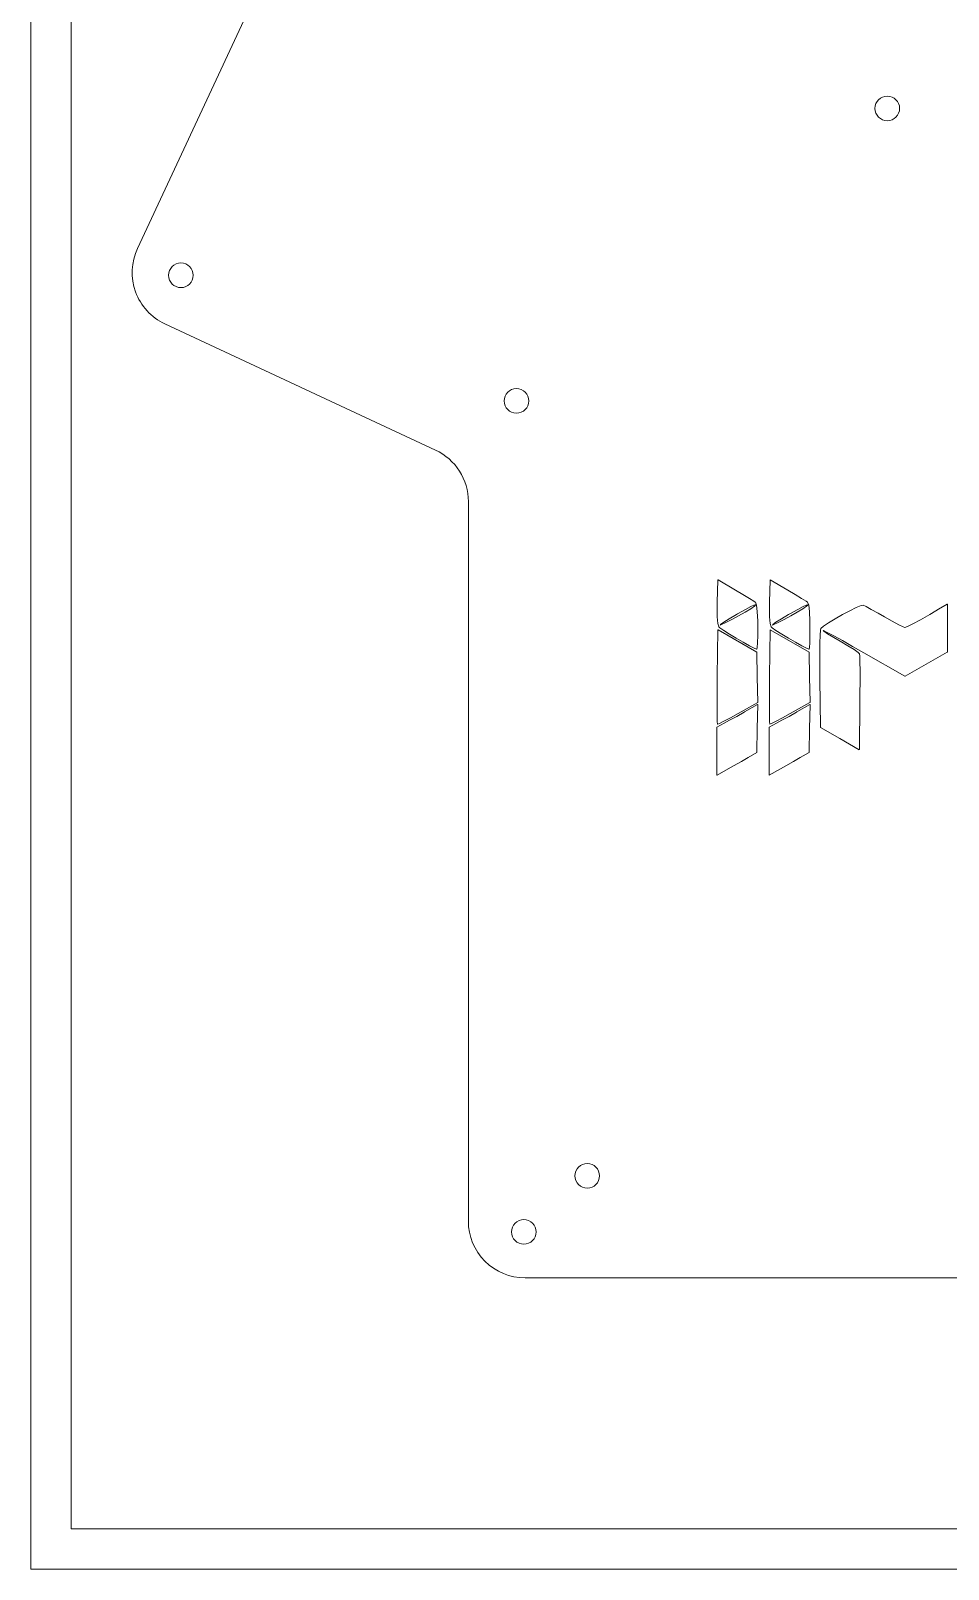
# Model space of a CAD drawing. Header units: millimetres. Extents: x -5 to 795, y -5 to 389.
# Drawn here: x -5 to 108.2, y -5 to 184.8 of the extents above; entities that cross this region are included whole.
import ezdxf

# ---------------------------------------------------------------- set-up
doc = ezdxf.new("R2010")
doc.units = ezdxf.units.MM
doc.header["$MEASUREMENT"] = 0
doc.layers.get('0').update_dxf_attribs({"lineweight": 0, "true_color": 0xf6921e})
doc.layers.add('Cutting lines', color=5, linetype='Continuous', lineweight=0)
doc.layers.add('Line engraving', color=1, linetype='Continuous', lineweight=0)

msp = doc.modelspace()

# ---------------------------------------------------------------- linework, layer by layer
at = {"lineweight": 0}
for points in [[(-5, -5), (795, -5), (795, 389), (-5, 389)], [(0, 0), (790, 0), (790, 384), (0, 384)]]:
    msp.add_lwpolyline(points, close=True, dxfattribs=at)
at = {"layer": 'Cutting lines', "lineweight": 0}
msp.add_lwpolyline([(34.13, 213.65, -0.414191), (43.43, 217.03), (123, 179.94, 0.109498), (125.96, 179.28), (203.09, 179.28, -0.414214), (210.09, 172.28), (210.09, 37.95, -0.414214), (203.09, 30.95), (201.03, 30.95), (165.33, 30.95), (95.46, 30.95), (59.55, 30.95), (56.01, 30.95, -0.414214), (49.01, 37.95), (49.01, 126.74, 0.291482), (44.96, 133.08), (11.55, 148.66, -0.414222), (8.17, 157.96)], format="xyb", close=True, dxfattribs=at)
for centre in [(100.72, 175.24), (13.53, 154.65), (54.95, 139.15), (63.69, 43.54), (55.86, 36.62)]:
    msp.add_circle(centre, 1.52, dxfattribs=at)
at = {"layer": 'Line engraving', "linetype": 'Continuous'}
for p, q in [((79.73, 114.32), (79.8, 117.04)), ((79.8, 117.05), (79.81, 117.06)), ((79.8, 117.04), (79.8, 117.05)), ((79.8, 117.05), (79.8, 117.05)), ((79.8, 117.05), (79.8, 117.05)), ((79.8, 117.05), (79.8, 117.05)), ((79.8, 117.05), (79.8, 117.05)), ((79.81, 117.06), (79.81, 117.06)), ((79.81, 117.06), (79.81, 117.06)), ((79.81, 117.06), (79.81, 117.06)), ((79.81, 117.06), (79.81, 117.06)), ((79.81, 117.06), (79.81, 117.06)), ((79.81, 117.06), (79.81, 117.06)), ((79.81, 117.06), (79.81, 117.06)), ((79.81, 117.06), (79.81, 117.06)), ((79.81, 117.06), (79.82, 117.06)), ((79.82, 117.06), (79.82, 117.06)), ((79.82, 117.06), (79.82, 117.06)), ((79.82, 117.06), (79.82, 117.06)), ((79.82, 117.06), (79.82, 117.06)), ((79.82, 117.06), (79.82, 117.06)), ((79.82, 117.06), (79.83, 117.06)), ((79.83, 117.06), (79.83, 117.06)), ((79.83, 117.06), (81.98, 115.82)), ((81.98, 115.82), (81.98, 115.82)), ((81.98, 115.82), (81.98, 115.82)), ((81.98, 115.82), (82.91, 115.28)), ((86.18, 114.32), (86.25, 117.04)), ((86.25, 117.05), (86.25, 117.06)), ((86.25, 117.06), (86.25, 117.06)), ((86.25, 117.06), (86.25, 117.06)), ((86.25, 117.06), (86.25, 117.06)), ((86.25, 117.06), (86.26, 117.06)), ((86.25, 117.04), (86.25, 117.05)), ((86.25, 117.05), (86.25, 117.05)), ((86.25, 117.05), (86.25, 117.05)), ((86.25, 117.05), (86.25, 117.05)), ((86.25, 117.05), (86.25, 117.05)), ((86.26, 117.06), (86.26, 117.06)), ((86.26, 117.06), (86.26, 117.06)), ((86.26, 117.06), (86.26, 117.06)), ((86.26, 117.06), (86.26, 117.06)), ((86.26, 117.06), (86.27, 117.06)), ((86.27, 117.06), (86.27, 117.06)), ((86.27, 117.06), (86.27, 117.06)), ((86.27, 117.06), (86.27, 117.06)), ((86.27, 117.06), (86.27, 117.06)), ((86.27, 117.06), (86.27, 117.06)), ((86.27, 117.06), (86.28, 117.06)), ((86.28, 117.06), (86.28, 117.06)), ((86.28, 117.06), (88.43, 115.82)), ((88.43, 115.82), (88.43, 115.82)), ((88.43, 115.82), (88.43, 115.82)), ((88.43, 115.82), (89.36, 115.28)), ((79.72, 113.69), (79.73, 114.32)), ((79.73, 114.32), (79.73, 114.32)), ((79.73, 114.32), (79.73, 114.32)), ((82.91, 115.28), (82.91, 115.28)), ((82.91, 115.28), (82.91, 115.28)), ((82.91, 115.28), (83.7, 114.79)), ((83.7, 114.79), (83.7, 114.79)), ((83.7, 114.79), (83.7, 114.79)), ((83.7, 114.79), (84.25, 114.44)), ((84.26, 113.95), (83.88, 113.78)), ((84.25, 114.44), (84.25, 114.44)), ((84.25, 114.44), (84.25, 114.44)), ((84.25, 114.44), (84.43, 114.3)), ((84.42, 113.98), (84.26, 113.95)), ((84.32, 113.81), (84.45, 113.93)), ((84.45, 113.93), (84.42, 113.98)), ((84.43, 114.3), (84.43, 114.3)), ((84.43, 114.3), (84.43, 114.3)), ((84.43, 114.3), (84.43, 114.3)), ((84.43, 114.3), (84.43, 114.3)), ((84.43, 114.3), (84.43, 114.3)), ((84.43, 114.3), (84.44, 114.3)), ((84.44, 114.3), (84.59, 113.94)), ((84.59, 113.94), (84.59, 113.94)), ((84.59, 113.94), (84.59, 113.93)), ((84.59, 113.93), (84.59, 113.93)), ((84.59, 113.93), (84.59, 113.93)), ((84.59, 113.93), (84.59, 113.93)), ((84.59, 113.93), (84.68, 113.16)), ((86.17, 113.69), (86.18, 114.32)), ((86.18, 114.32), (86.18, 114.32)), ((86.18, 114.32), (86.18, 114.32)), ((89.36, 115.28), (89.36, 115.28)), ((89.36, 115.28), (89.36, 115.28)), ((89.36, 115.28), (90.15, 114.79)), ((90.15, 114.79), (90.15, 114.79)), ((90.15, 114.79), (90.15, 114.79)), ((90.15, 114.79), (90.7, 114.44)), ((90.71, 113.95), (90.32, 113.78)), ((90.7, 114.44), (90.7, 114.44)), ((90.7, 114.44), (90.7, 114.44)), ((90.7, 114.44), (90.88, 114.3)), ((90.87, 113.98), (90.71, 113.95)), ((90.77, 113.81), (90.9, 113.93)), ((90.9, 113.93), (90.87, 113.98)), ((90.88, 114.3), (90.88, 114.3)), ((90.88, 114.3), (90.88, 114.3)), ((90.88, 114.3), (90.88, 114.3)), ((90.88, 114.3), (90.88, 114.3)), ((90.88, 114.3), (90.88, 114.3)), ((90.88, 114.3), (90.89, 114.3)), ((90.89, 114.3), (91.04, 113.94)), ((91.04, 113.94), (91.04, 113.94)), ((91.04, 113.94), (91.04, 113.93)), ((91.04, 113.93), (91.04, 113.93)), ((91.04, 113.93), (91.04, 113.93)), ((91.04, 113.93), (91.04, 113.93)), ((91.04, 113.93), (91.13, 113.16)), ((96.9, 113.66), (97.48, 113.91)), ((97.48, 113.91), (97.48, 113.91)), ((97.48, 113.91), (97.49, 113.91)), ((97.49, 113.91), (97.75, 113.96)), ((97.75, 113.96), (97.75, 113.96)), ((97.75, 113.96), (97.75, 113.96)), ((97.75, 113.96), (97.75, 113.96)), ((97.75, 113.96), (97.76, 113.96)), ((97.76, 113.96), (97.76, 113.96)), ((97.76, 113.96), (97.76, 113.96)), ((97.76, 113.96), (98.1, 113.79)), ((107.34, 113.62), (108.11, 114.09)), ((108.11, 114.09), (108.11, 114.09)), ((108.11, 114.09), (108.11, 114.09)), ((108.11, 114.09), (108.11, 114.09)), ((108.11, 114.09), (108.12, 114.09)), ((108.12, 114.09), (108.12, 114.09)), ((108.12, 114.09), (108.12, 114.09)), ((108.12, 114.09), (108.12, 114.09)), ((108.12, 114.09), (108.13, 114.09)), ((108.13, 114.09), (108.13, 114.09)), ((108.13, 114.09), (108.13, 114.09)), ((108.13, 114.09), (108.13, 114.09)), ((108.13, 114.09), (108.13, 114.09)), ((108.13, 114.09), (108.13, 114.09)), ((108.13, 114.09), (108.14, 114.09)), ((108.14, 114.09), (108.14, 114.09)), ((108.14, 114.09), (108.14, 114.08)), ((108.14, 114.08), (108.14, 114.08)), ((108.14, 114.08), (108.14, 114.08)), ((108.14, 114.08), (108.14, 114.08)), ((108.14, 114.08), (108.14, 114.08)), ((108.14, 114.08), (108.14, 114.08)), ((108.14, 114.08), (108.14, 114.08)), ((108.14, 114.08), (108.14, 114.07)), ((108.14, 114.07), (108.14, 114.07)), ((108.14, 114.07), (108.14, 114.07)), ((108.14, 114.07), (108.14, 114.07)), ((108.14, 114.07), (108.14, 108.18)), ((79.74, 112.5), (79.72, 113.69)), ((79.72, 113.69), (79.72, 113.69)), ((79.72, 113.69), (79.72, 113.69)), ((79.81, 111.68), (79.74, 112.5)), ((79.74, 112.5), (79.74, 112.5)), ((79.74, 112.5), (79.74, 112.5)), ((81.21, 112.27), (80.53, 111.84)), ((80.8, 111.81), (81.53, 112.19)), ((82.09, 112.79), (81.21, 112.27)), ((81.53, 112.19), (82.35, 112.64)), ((82.24, 112.87), (82.09, 112.79)), ((83.22, 113.43), (82.24, 112.87)), ((82.24, 112.87), (82.24, 112.87)), ((82.35, 112.64), (83.16, 113.1)), ((83.16, 113.1), (83.86, 113.51)), ((83.88, 113.78), (83.22, 113.43)), ((83.86, 113.51), (84.32, 113.81)), ((84.68, 113.16), (84.68, 113.16)), ((84.68, 113.16), (84.68, 113.16)), ((84.68, 113.16), (84.73, 111.96)), ((86.19, 112.5), (86.17, 113.69)), ((86.17, 113.69), (86.17, 113.69)), ((86.17, 113.69), (86.17, 113.69)), ((86.25, 111.68), (86.19, 112.5)), ((86.19, 112.5), (86.19, 112.5)), ((86.19, 112.5), (86.19, 112.5)), ((87.66, 112.27), (86.98, 111.84)), ((87.24, 111.81), (87.98, 112.19)), ((88.54, 112.79), (87.66, 112.27)), ((87.98, 112.19), (88.8, 112.64)), ((88.69, 112.87), (88.54, 112.79)), ((89.67, 113.43), (88.69, 112.87)), ((88.69, 112.87), (88.69, 112.87)), ((88.8, 112.64), (89.61, 113.1)), ((89.61, 113.1), (90.31, 113.51)), ((90.32, 113.78), (89.67, 113.43)), ((90.31, 113.51), (90.77, 113.81)), ((91.13, 113.16), (91.13, 113.16)), ((91.13, 113.16), (91.13, 113.16)), ((91.13, 113.16), (91.18, 111.96)), ((93.46, 111.77), (94.28, 112.27)), ((94.28, 112.27), (95.2, 112.78)), ((94.28, 112.27), (94.28, 112.27)), ((94.28, 112.27), (94.28, 112.27)), ((95.2, 112.78), (96.1, 113.27)), ((95.2, 112.78), (95.2, 112.78)), ((95.2, 112.78), (95.2, 112.78)), ((96.1, 113.27), (96.9, 113.66)), ((96.1, 113.27), (96.1, 113.27)), ((96.1, 113.27), (96.1, 113.27)), ((96.9, 113.66), (96.9, 113.66)), ((96.9, 113.66), (96.9, 113.66)), ((98.1, 113.79), (98.1, 113.79)), ((98.1, 113.79), (98.1, 113.79)), ((98.1, 113.79), (98.75, 113.43)), ((98.75, 113.43), (98.75, 113.43)), ((98.75, 113.43), (98.75, 113.43)), ((98.75, 113.43), (99.61, 112.95)), ((99.61, 112.95), (99.61, 112.95)), ((99.61, 112.95), (99.61, 112.95)), ((99.61, 112.95), (100.39, 112.5)), ((100.39, 112.5), (101.34, 111.97)), ((103.87, 111.64), (104.81, 112.15)), ((104.81, 112.15), (105.96, 112.81)), ((105.96, 112.81), (107.26, 113.58)), ((107.26, 113.58), (107.34, 113.62)), ((107.34, 113.62), (107.34, 113.62)), ((79.73, 105.14), (79.8, 110.9)), ((79.8, 110.9), (79.8, 110.91)), ((79.8, 110.91), (79.8, 110.91)), ((79.8, 110.91), (79.8, 110.91)), ((79.8, 110.91), (79.8, 110.91)), ((79.8, 110.91), (79.81, 110.91)), ((79.8, 110.9), (79.8, 110.9)), ((79.81, 111.67), (79.81, 111.68)), ((79.92, 111.27), (79.81, 111.67)), ((79.81, 111.67), (79.81, 111.67)), ((79.81, 110.91), (79.81, 110.92)), ((79.81, 110.92), (79.81, 110.92)), ((79.81, 110.92), (79.81, 110.92)), ((79.81, 110.92), (79.81, 110.92)), ((79.81, 110.92), (79.81, 110.92)), ((79.81, 110.92), (79.81, 110.92)), ((79.81, 110.92), (79.82, 110.92)), ((79.81, 110.91), (79.81, 110.91)), ((79.81, 110.91), (79.81, 110.91)), ((79.82, 110.92), (79.82, 110.92)), ((79.82, 110.92), (79.82, 110.92)), ((79.82, 110.92), (79.82, 110.92)), ((79.82, 110.92), (79.82, 110.92)), ((79.82, 110.92), (79.82, 110.92)), ((79.82, 110.92), (79.83, 110.92)), ((79.83, 110.92), (79.83, 110.92)), ((79.83, 110.92), (84.61, 108.17)), ((79.93, 111.27), (79.92, 111.27)), ((79.92, 111.27), (79.92, 111.27)), ((79.92, 111.27), (79.92, 111.27)), ((79.93, 111.26), (79.93, 111.27)), ((80.05, 111.15), (79.93, 111.26)), ((79.93, 111.26), (79.93, 111.26)), ((79.93, 111.26), (79.93, 111.26)), ((80.06, 111.15), (80.05, 111.15)), ((80.53, 110.83), (80.06, 111.15)), ((80.06, 111.15), (80.06, 111.15)), ((80.13, 111.55), (80.09, 111.5)), ((80.09, 111.5), (80.26, 111.55)), ((80.53, 111.84), (80.13, 111.55)), ((80.26, 111.55), (80.8, 111.81)), ((81.24, 110.39), (80.53, 110.83)), ((80.53, 110.83), (80.53, 110.83)), ((80.53, 110.83), (80.53, 110.83)), ((82.08, 109.88), (81.24, 110.39)), ((81.24, 110.39), (81.24, 110.39)), ((81.24, 110.39), (81.24, 110.39)), ((84.73, 110.19), (84.7, 109.31)), ((84.73, 111.96), (84.73, 111.96)), ((84.73, 111.96), (84.73, 111.96)), ((84.73, 111.96), (84.73, 111.27)), ((84.73, 111.27), (84.73, 111.27)), ((84.73, 111.27), (84.73, 111.27)), ((84.73, 111.27), (84.73, 110.19)), ((84.73, 110.19), (84.73, 110.19)), ((84.73, 110.19), (84.73, 110.19)), ((86.18, 105.14), (86.25, 110.9)), ((86.25, 111.67), (86.25, 111.68)), ((86.37, 111.27), (86.25, 111.67)), ((86.25, 111.67), (86.25, 111.67)), ((86.25, 110.91), (86.25, 110.92)), ((86.25, 110.92), (86.26, 110.92)), ((86.25, 110.9), (86.25, 110.91)), ((86.25, 110.91), (86.25, 110.91)), ((86.25, 110.91), (86.25, 110.91)), ((86.25, 110.91), (86.25, 110.91)), ((86.25, 110.91), (86.25, 110.91)), ((86.25, 110.91), (86.25, 110.91)), ((86.25, 110.91), (86.25, 110.91)), ((86.25, 110.9), (86.25, 110.9)), ((86.26, 110.92), (86.26, 110.92)), ((86.26, 110.92), (86.26, 110.92)), ((86.26, 110.92), (86.26, 110.92)), ((86.26, 110.92), (86.26, 110.92)), ((86.26, 110.92), (86.27, 110.92)), ((86.27, 110.92), (86.27, 110.92)), ((86.27, 110.92), (86.27, 110.92)), ((86.27, 110.92), (86.27, 110.92)), ((86.27, 110.92), (86.27, 110.92)), ((86.27, 110.92), (86.27, 110.92)), ((86.27, 110.92), (86.28, 110.92)), ((86.28, 110.92), (86.28, 110.92)), ((86.28, 110.92), (91.06, 108.17)), ((86.38, 111.27), (86.37, 111.27)), ((86.37, 111.27), (86.37, 111.27)), ((86.37, 111.27), (86.37, 111.27)), ((86.38, 111.26), (86.38, 111.27)), ((86.5, 111.15), (86.38, 111.26)), ((86.38, 111.26), (86.38, 111.26)), ((86.38, 111.26), (86.38, 111.26)), ((86.51, 111.15), (86.5, 111.15)), ((86.98, 110.83), (86.51, 111.15)), ((86.51, 111.15), (86.51, 111.15)), ((86.58, 111.55), (86.54, 111.5)), ((86.54, 111.5), (86.71, 111.55)), ((86.98, 111.84), (86.58, 111.55)), ((86.71, 111.55), (87.24, 111.81)), ((87.69, 110.39), (86.98, 110.83)), ((86.98, 110.83), (86.98, 110.83)), ((86.98, 110.83), (86.98, 110.83)), ((88.53, 109.88), (87.69, 110.39)), ((87.69, 110.39), (87.69, 110.39)), ((87.69, 110.39), (87.69, 110.39)), ((91.18, 110.19), (91.15, 109.31)), ((91.18, 111.96), (91.18, 111.96)), ((91.18, 111.96), (91.18, 111.96)), ((91.18, 111.96), (91.18, 111.27)), ((91.18, 111.27), (91.18, 111.27)), ((91.18, 111.27), (91.18, 111.27)), ((91.18, 111.27), (91.18, 110.19)), ((91.18, 110.19), (91.18, 110.19)), ((91.18, 110.19), (91.18, 110.19)), ((92.41, 109.26), (92.44, 110.24)), ((92.44, 110.24), (92.48, 110.87)), ((92.44, 110.24), (92.44, 110.24)), ((92.44, 110.24), (92.44, 110.24)), ((92.48, 110.87), (92.52, 111.07)), ((92.48, 110.87), (92.48, 110.87)), ((92.48, 110.87), (92.48, 110.87)), ((92.52, 111.07), (92.53, 111.08)), ((92.52, 111.07), (92.52, 111.07)), ((92.52, 111.07), (92.52, 111.07)), ((92.52, 111.07), (92.52, 111.07)), ((92.52, 111.07), (92.52, 111.07)), ((92.53, 111.08), (92.84, 111.36)), ((92.53, 111.08), (92.53, 111.08)), ((92.83, 110.82), (92.79, 110.83)), ((92.79, 110.83), (92.87, 110.74)), ((93.32, 110.58), (92.83, 110.82)), ((92.84, 111.36), (92.84, 111.36)), ((92.84, 111.36), (92.85, 111.36)), ((92.85, 111.36), (93.46, 111.77)), ((92.87, 110.74), (93.36, 110.41)), ((94.12, 110.15), (93.32, 110.58)), ((93.36, 110.41), (94.11, 109.96)), ((93.46, 111.77), (93.46, 111.77)), ((93.46, 111.77), (93.46, 111.77)), ((95.18, 109.57), (94.12, 110.15)), ((101.34, 111.97), (102.13, 111.54)), ((102.13, 111.54), (102.69, 111.26)), ((102.69, 111.26), (102.9, 111.19)), ((102.9, 111.19), (103.21, 111.3)), ((103.21, 111.3), (103.87, 111.64)), ((82.94, 109.38), (82.08, 109.88)), ((82.08, 109.88), (82.08, 109.88)), ((82.08, 109.88), (82.08, 109.88)), ((83.72, 108.94), (82.94, 109.38)), ((82.94, 109.38), (82.94, 109.38)), ((82.94, 109.38), (82.94, 109.38)), ((84.3, 108.63), (83.72, 108.94)), ((83.72, 108.94), (83.72, 108.94)), ((83.72, 108.94), (83.72, 108.94)), ((84.59, 108.52), (84.3, 108.63)), ((84.3, 108.63), (84.3, 108.63)), ((84.3, 108.63), (84.3, 108.63)), ((84.6, 108.52), (84.59, 108.52)), ((84.59, 108.52), (84.59, 108.52)), ((84.59, 108.52), (84.59, 108.52)), ((84.59, 108.52), (84.59, 108.52)), ((84.59, 108.52), (84.59, 108.52)), ((84.6, 108.52), (84.6, 108.52)), ((84.61, 108.52), (84.6, 108.52)), ((84.6, 108.52), (84.6, 108.52)), ((84.6, 108.52), (84.6, 108.52)), ((84.6, 108.52), (84.6, 108.52)), ((84.6, 108.52), (84.6, 108.52)), ((84.6, 108.52), (84.6, 108.52)), ((84.6, 108.52), (84.6, 108.52)), ((84.62, 108.53), (84.61, 108.53)), ((84.61, 108.53), (84.61, 108.53)), ((84.61, 108.53), (84.61, 108.53)), ((84.61, 108.53), (84.61, 108.52)), ((84.61, 108.52), (84.61, 108.52)), ((84.61, 108.52), (84.61, 108.52)), ((84.61, 108.52), (84.61, 108.52)), ((84.61, 108.52), (84.61, 108.52)), ((84.66, 108.73), (84.62, 108.53)), ((84.7, 109.31), (84.66, 108.73)), ((84.66, 108.73), (84.66, 108.73)), ((84.66, 108.73), (84.66, 108.73)), ((84.7, 109.31), (84.7, 109.31)), ((84.7, 109.31), (84.7, 109.31)), ((89.39, 109.38), (88.53, 109.88)), ((88.53, 109.88), (88.53, 109.88)), ((88.53, 109.88), (88.53, 109.88)), ((90.16, 108.94), (89.39, 109.38)), ((89.39, 109.38), (89.39, 109.38)), ((89.39, 109.38), (89.39, 109.38)), ((90.75, 108.63), (90.16, 108.94)), ((90.16, 108.94), (90.16, 108.94)), ((90.16, 108.94), (90.16, 108.94)), ((91.04, 108.52), (90.75, 108.63)), ((90.75, 108.63), (90.75, 108.63)), ((90.75, 108.63), (90.75, 108.63)), ((91.04, 108.52), (91.04, 108.52)), ((91.04, 108.52), (91.04, 108.52)), ((91.04, 108.52), (91.04, 108.52)), ((91.04, 108.52), (91.04, 108.52)), ((91.04, 108.52), (91.04, 108.52)), ((91.04, 108.52), (91.04, 108.52)), ((91.05, 108.52), (91.04, 108.52)), ((91.04, 108.52), (91.04, 108.52)), ((91.04, 108.52), (91.04, 108.52)), ((91.06, 108.52), (91.05, 108.52)), ((91.05, 108.52), (91.05, 108.52)), ((91.05, 108.52), (91.05, 108.52)), ((91.05, 108.52), (91.05, 108.52)), ((91.07, 108.53), (91.06, 108.53)), ((91.06, 108.53), (91.06, 108.53)), ((91.06, 108.53), (91.06, 108.53)), ((91.06, 108.53), (91.06, 108.52)), ((91.06, 108.52), (91.06, 108.52)), ((91.06, 108.52), (91.06, 108.52)), ((91.06, 108.52), (91.06, 108.52)), ((91.06, 108.52), (91.06, 108.52)), ((91.11, 108.73), (91.07, 108.53)), ((91.15, 109.31), (91.11, 108.73)), ((91.11, 108.73), (91.11, 108.73)), ((91.11, 108.73), (91.11, 108.73)), ((91.15, 109.31), (91.15, 109.31)), ((91.15, 109.31), (91.15, 109.31)), ((92.39, 107.99), (92.41, 109.26)), ((92.41, 109.26), (92.41, 109.26)), ((92.41, 109.26), (92.41, 109.26)), ((94.11, 109.96), (94.91, 109.49)), ((94.91, 109.49), (94.91, 109.49)), ((94.91, 109.49), (94.91, 109.49)), ((94.91, 109.49), (95.85, 108.95)), ((96.44, 108.87), (95.18, 109.57)), ((95.18, 109.57), (95.18, 109.57)), ((95.85, 108.95), (95.85, 108.95)), ((95.85, 108.95), (95.85, 108.95)), ((95.85, 108.95), (96.62, 108.47)), ((97.84, 108.07), (96.44, 108.87)), ((96.44, 108.87), (96.44, 108.87)), ((96.62, 108.47), (96.62, 108.47)), ((96.62, 108.47), (96.62, 108.47)), ((96.62, 108.47), (97.13, 108.11)), ((84.61, 108.17), (84.61, 108.17)), ((84.61, 108.17), (84.61, 108.17)), ((84.61, 108.17), (84.61, 108.17)), ((84.61, 108.17), (84.61, 108.17)), ((84.61, 108.17), (84.61, 108.17)), ((84.61, 108.17), (84.62, 108.16)), ((84.62, 108.16), (84.62, 108.16)), ((84.62, 108.16), (84.62, 108.16)), ((84.62, 108.16), (84.62, 108.16)), ((84.62, 108.16), (84.62, 108.16)), ((84.62, 108.16), (84.68, 105.06)), ((91.06, 108.17), (91.06, 108.17)), ((91.06, 108.17), (91.06, 108.17)), ((91.06, 108.17), (91.06, 108.17)), ((91.06, 108.17), (91.06, 108.17)), ((91.06, 108.17), (91.06, 108.17)), ((91.06, 108.17), (91.07, 108.16)), ((91.07, 108.16), (91.07, 108.16)), ((91.07, 108.16), (91.07, 108.16)), ((91.07, 108.16), (91.07, 108.16)), ((91.07, 108.16), (91.07, 108.16)), ((91.07, 108.16), (91.13, 105.06)), ((92.39, 106.49), (92.39, 107.99)), ((92.39, 107.99), (92.39, 107.99)), ((92.39, 107.99), (92.39, 107.99)), ((92.4, 104.85), (92.39, 106.49)), ((92.39, 106.49), (92.39, 106.49)), ((92.39, 106.49), (92.39, 106.49)), ((97.13, 108.11), (97.13, 108.11)), ((97.13, 108.11), (97.13, 108.11)), ((97.13, 108.11), (97.3, 107.95)), ((97.3, 107.95), (97.3, 107.95)), ((97.3, 107.95), (97.3, 107.95)), ((97.3, 107.95), (97.31, 107.95)), ((97.31, 107.95), (97.31, 107.94)), ((97.31, 107.94), (97.31, 107.94)), ((97.31, 107.94), (97.31, 107.94)), ((97.31, 107.94), (97.31, 107.94)), ((97.31, 107.94), (97.31, 107.94)), ((97.31, 107.94), (97.31, 107.94)), ((97.31, 107.94), (97.31, 107.94)), ((97.31, 107.94), (97.33, 107.64)), ((97.33, 107.64), (97.33, 107.64)), ((97.33, 107.64), (97.33, 107.64)), ((97.33, 107.64), (97.35, 106.93)), ((97.35, 106.93), (97.35, 106.93)), ((97.35, 106.93), (97.35, 106.93)), ((97.35, 106.93), (97.36, 105.88)), ((102.89, 105.19), (97.84, 108.07)), ((97.84, 108.07), (97.84, 108.07)), ((105.52, 106.67), (102.91, 105.19)), ((108.13, 108.16), (105.52, 106.67)), ((108.14, 108.16), (108.13, 108.16)), ((108.13, 108.16), (108.13, 108.16)), ((108.13, 108.16), (108.13, 108.16)), ((108.13, 108.16), (108.13, 108.16)), ((108.14, 108.18), (108.14, 108.18)), ((108.14, 108.18), (108.14, 108.18)), ((108.14, 108.18), (108.14, 108.17)), ((108.14, 108.17), (108.14, 108.17)), ((108.14, 108.17), (108.14, 108.17)), ((108.14, 108.17), (108.14, 108.17)), ((108.14, 108.17), (108.14, 108.17)), ((108.14, 108.17), (108.14, 108.16)), ((108.14, 108.16), (108.14, 108.16)), ((108.14, 108.16), (108.14, 108.16)), ((79.72, 104.01), (79.73, 105.14)), ((79.73, 105.14), (79.73, 105.14)), ((79.73, 105.14), (79.73, 105.14)), ((84.68, 105.06), (84.74, 101.97)), ((86.17, 104.01), (86.18, 105.14)), ((86.18, 105.14), (86.18, 105.14)), ((86.18, 105.14), (86.18, 105.14)), ((91.13, 105.06), (91.19, 101.97)), ((92.46, 98.89), (92.4, 104.85)), ((92.4, 104.85), (92.4, 104.85)), ((92.4, 104.85), (92.4, 104.85)), ((97.36, 104.56), (97.35, 103.04)), ((97.36, 105.88), (97.36, 105.88)), ((97.36, 105.88), (97.36, 105.88)), ((97.36, 105.88), (97.36, 104.56)), ((97.36, 104.56), (97.36, 104.56)), ((97.36, 104.56), (97.36, 104.56)), ((102.9, 105.18), (102.89, 105.19)), ((102.89, 105.19), (102.89, 105.19)), ((102.91, 105.19), (102.9, 105.18)), ((102.9, 105.18), (102.9, 105.18)), ((102.9, 105.18), (102.9, 105.18)), ((102.9, 105.18), (102.9, 105.18)), ((102.9, 105.18), (102.9, 105.18)), ((102.9, 105.18), (102.9, 105.18)), ((102.9, 105.18), (102.9, 105.18)), ((102.91, 105.19), (102.91, 105.19)), ((79.72, 102.52), (79.72, 104.01)), ((79.72, 104.01), (79.72, 104.01)), ((79.72, 104.01), (79.72, 104.01)), ((79.72, 101.23), (79.72, 102.52)), ((79.72, 102.52), (79.72, 102.52)), ((79.72, 102.52), (79.72, 102.52)), ((86.17, 102.52), (86.17, 104.01)), ((86.17, 104.01), (86.17, 104.01)), ((86.17, 104.01), (86.17, 104.01)), ((86.17, 101.23), (86.17, 102.52)), ((86.17, 102.52), (86.17, 102.52)), ((86.17, 102.52), (86.17, 102.52)), ((97.35, 103.04), (97.34, 101.92)), ((97.35, 103.04), (97.35, 103.04)), ((97.35, 103.04), (97.35, 103.04)), ((79.72, 100.22), (79.72, 101.23)), ((79.72, 101.23), (79.72, 101.23)), ((79.72, 101.23), (79.72, 101.23)), ((82.14, 100.23), (83.07, 100.75)), ((84.73, 101.95), (82.31, 100.57)), ((83.07, 100.75), (83.1, 100.77)), ((83.07, 100.75), (83.07, 100.75)), ((83.1, 100.77), (84.72, 101.68)), ((84.75, 101.66), (84.68, 98.72)), ((84.72, 101.68), (84.72, 101.68)), ((84.72, 101.68), (84.72, 101.68)), ((84.72, 101.68), (84.72, 101.68)), ((84.72, 101.68), (84.73, 101.68)), ((84.74, 101.95), (84.73, 101.95)), ((84.73, 101.95), (84.73, 101.95)), ((84.73, 101.95), (84.73, 101.95)), ((84.73, 101.95), (84.73, 101.95)), ((84.73, 101.68), (84.73, 101.68)), ((84.73, 101.68), (84.73, 101.68)), ((84.73, 101.68), (84.73, 101.68)), ((84.73, 101.68), (84.73, 101.68)), ((84.73, 101.68), (84.73, 101.68)), ((84.73, 101.68), (84.73, 101.68)), ((84.73, 101.68), (84.74, 101.68)), ((84.74, 101.97), (84.74, 101.97)), ((84.74, 101.97), (84.74, 101.97)), ((84.74, 101.97), (84.74, 101.96)), ((84.74, 101.96), (84.74, 101.96)), ((84.74, 101.96), (84.74, 101.96)), ((84.74, 101.96), (84.74, 101.96)), ((84.74, 101.96), (84.74, 101.96)), ((84.74, 101.96), (84.74, 101.96)), ((84.74, 101.96), (84.74, 101.95)), ((84.74, 101.95), (84.74, 101.95)), ((84.74, 101.68), (84.74, 101.68)), ((84.74, 101.68), (84.74, 101.68)), ((84.74, 101.68), (84.74, 101.68)), ((84.74, 101.68), (84.74, 101.68)), ((84.74, 101.68), (84.75, 101.67)), ((84.75, 101.67), (84.75, 101.67)), ((84.75, 101.67), (84.75, 101.67)), ((84.75, 101.67), (84.75, 101.67)), ((84.75, 101.67), (84.75, 101.67)), ((84.75, 101.67), (84.75, 101.67)), ((84.75, 101.67), (84.75, 101.67)), ((84.75, 101.67), (84.75, 101.66)), ((84.75, 101.66), (84.75, 101.66)), ((84.75, 101.66), (84.75, 101.66)), ((84.75, 101.66), (84.75, 101.66)), ((86.17, 100.22), (86.17, 101.23)), ((86.17, 101.23), (86.17, 101.23)), ((86.17, 101.23), (86.17, 101.23)), ((88.59, 100.23), (89.52, 100.75)), ((91.18, 101.95), (88.75, 100.57)), ((89.52, 100.75), (89.55, 100.77)), ((89.52, 100.75), (89.52, 100.75)), ((89.55, 100.77), (91.17, 101.68)), ((91.2, 101.66), (91.13, 98.72)), ((91.17, 101.68), (91.17, 101.68)), ((91.17, 101.68), (91.17, 101.68)), ((91.17, 101.68), (91.17, 101.68)), ((91.17, 101.68), (91.18, 101.68)), ((91.19, 101.95), (91.18, 101.95)), ((91.18, 101.95), (91.18, 101.95)), ((91.18, 101.95), (91.18, 101.95)), ((91.18, 101.95), (91.18, 101.95)), ((91.18, 101.68), (91.18, 101.68)), ((91.18, 101.68), (91.18, 101.68)), ((91.18, 101.68), (91.18, 101.68)), ((91.18, 101.68), (91.18, 101.68)), ((91.18, 101.68), (91.18, 101.68)), ((91.18, 101.68), (91.18, 101.68)), ((91.18, 101.68), (91.19, 101.68)), ((91.19, 101.97), (91.19, 101.97)), ((91.19, 101.97), (91.19, 101.97)), ((91.19, 101.97), (91.19, 101.96)), ((91.19, 101.96), (91.19, 101.96)), ((91.19, 101.96), (91.19, 101.96)), ((91.19, 101.96), (91.19, 101.96)), ((91.19, 101.96), (91.19, 101.96)), ((91.19, 101.96), (91.19, 101.96)), ((91.19, 101.96), (91.19, 101.95)), ((91.19, 101.95), (91.19, 101.95)), ((91.19, 101.68), (91.19, 101.68)), ((91.19, 101.68), (91.19, 101.68)), ((91.19, 101.68), (91.19, 101.68)), ((91.19, 101.68), (91.19, 101.68)), ((91.19, 101.68), (91.2, 101.67)), ((91.2, 101.67), (91.2, 101.67)), ((91.2, 101.67), (91.2, 101.67)), ((91.2, 101.67), (91.2, 101.67)), ((91.2, 101.67), (91.2, 101.67)), ((91.2, 101.67), (91.2, 101.67)), ((91.2, 101.67), (91.2, 101.67)), ((91.2, 101.67), (91.2, 101.66)), ((91.2, 101.66), (91.2, 101.66)), ((91.2, 101.66), (91.2, 101.66)), ((91.2, 101.66), (91.2, 101.66)), ((97.34, 101.92), (97.28, 96.14)), ((97.34, 101.92), (97.34, 101.92)), ((97.34, 101.92), (97.34, 101.92)), ((79.68, 98.86), (79.68, 98.87)), ((79.68, 98.87), (79.68, 98.87)), ((79.68, 98.87), (79.68, 98.87)), ((79.68, 98.87), (79.68, 98.87)), ((79.68, 98.87), (79.69, 98.87)), ((79.68, 95.92), (79.68, 98.86)), ((79.68, 98.86), (79.68, 98.86)), ((79.68, 98.86), (79.68, 98.86)), ((79.69, 98.87), (79.69, 98.88)), ((79.69, 98.88), (79.69, 98.88)), ((79.69, 98.88), (79.69, 98.88)), ((79.69, 98.88), (79.69, 98.88)), ((79.69, 98.88), (79.7, 98.88)), ((79.7, 98.88), (80.59, 99.37)), ((79.7, 98.88), (79.7, 98.88)), ((79.7, 98.88), (79.7, 98.88)), ((79.74, 99.55), (79.72, 100.22)), ((79.72, 100.22), (79.72, 100.22)), ((79.72, 100.22), (79.72, 100.22)), ((79.76, 99.3), (79.74, 99.55)), ((79.74, 99.55), (79.74, 99.55)), ((79.74, 99.55), (79.74, 99.55)), ((79.76, 99.29), (79.76, 99.3)), ((79.76, 99.3), (79.76, 99.3)), ((79.76, 99.3), (79.76, 99.3)), ((79.77, 99.29), (79.76, 99.29)), ((79.76, 99.29), (79.76, 99.29)), ((79.76, 99.29), (79.76, 99.29)), ((79.76, 99.29), (79.76, 99.29)), ((79.76, 99.29), (79.76, 99.29)), ((79.77, 99.28), (79.77, 99.29)), ((79.77, 99.29), (79.77, 99.29)), ((79.78, 99.28), (79.77, 99.28)), ((79.77, 99.28), (79.77, 99.28)), ((79.77, 99.28), (79.77, 99.28)), ((79.77, 99.28), (79.77, 99.28)), ((79.77, 99.28), (79.77, 99.28)), ((79.78, 99.28), (79.78, 99.28)), ((79.78, 99.28), (79.78, 99.28)), ((79.79, 99.28), (79.78, 99.28)), ((79.78, 99.28), (79.78, 99.28)), ((79.78, 99.28), (79.78, 99.28)), ((79.78, 99.28), (79.78, 99.28)), ((79.78, 99.28), (79.78, 99.28)), ((80, 99.35), (79.79, 99.28)), ((80.55, 99.62), (80, 99.35)), ((80, 99.35), (80, 99.35)), ((80, 99.35), (80, 99.35)), ((81.35, 100.04), (80.55, 99.62)), ((80.55, 99.62), (80.55, 99.62)), ((80.55, 99.62), (80.55, 99.62)), ((80.59, 99.37), (81.25, 99.74)), ((80.59, 99.37), (80.59, 99.37)), ((81.25, 99.74), (82.14, 100.23)), ((82.31, 100.57), (81.35, 100.04)), ((81.35, 100.04), (81.35, 100.04)), ((81.35, 100.04), (81.35, 100.04)), ((82.31, 100.57), (82.31, 100.57)), ((82.31, 100.57), (82.31, 100.57)), ((84.68, 98.72), (84.62, 95.79)), ((84.68, 98.72), (84.68, 98.72)), ((86.13, 98.86), (86.13, 98.87)), ((86.13, 98.87), (86.13, 98.87)), ((86.13, 98.87), (86.13, 98.87)), ((86.13, 98.87), (86.13, 98.87)), ((86.13, 98.87), (86.14, 98.87)), ((86.13, 95.92), (86.13, 98.86)), ((86.13, 98.86), (86.13, 98.86)), ((86.13, 98.86), (86.13, 98.86)), ((86.14, 98.88), (87.04, 99.37)), ((86.14, 98.87), (86.14, 98.88)), ((86.14, 98.88), (86.14, 98.88)), ((86.14, 98.88), (86.14, 98.88)), ((86.14, 98.88), (86.14, 98.88)), ((86.14, 98.88), (86.14, 98.88)), ((86.14, 98.88), (86.14, 98.88)), ((86.14, 98.88), (86.14, 98.88)), ((86.19, 99.55), (86.17, 100.22)), ((86.17, 100.22), (86.17, 100.22)), ((86.17, 100.22), (86.17, 100.22)), ((86.21, 99.3), (86.19, 99.55)), ((86.19, 99.55), (86.19, 99.55)), ((86.19, 99.55), (86.19, 99.55)), ((86.21, 99.29), (86.21, 99.3)), ((86.21, 99.3), (86.21, 99.3)), ((86.21, 99.3), (86.21, 99.3)), ((86.22, 99.29), (86.21, 99.29)), ((86.21, 99.29), (86.21, 99.29)), ((86.21, 99.29), (86.21, 99.29)), ((86.21, 99.29), (86.21, 99.29)), ((86.21, 99.29), (86.21, 99.29)), ((86.22, 99.28), (86.22, 99.29)), ((86.22, 99.29), (86.22, 99.29)), ((86.23, 99.28), (86.22, 99.28)), ((86.22, 99.28), (86.22, 99.28)), ((86.22, 99.28), (86.22, 99.28)), ((86.22, 99.28), (86.22, 99.28)), ((86.22, 99.28), (86.22, 99.28)), ((86.22, 99.28), (86.22, 99.28)), ((86.23, 99.28), (86.23, 99.28)), ((86.24, 99.28), (86.23, 99.28)), ((86.23, 99.28), (86.23, 99.28)), ((86.23, 99.28), (86.23, 99.28)), ((86.23, 99.28), (86.23, 99.28)), ((86.23, 99.28), (86.23, 99.28)), ((86.45, 99.35), (86.24, 99.28)), ((87, 99.62), (86.45, 99.35)), ((86.45, 99.35), (86.45, 99.35)), ((86.45, 99.35), (86.45, 99.35)), ((87.8, 100.04), (87, 99.62)), ((87, 99.62), (87, 99.62)), ((87, 99.62), (87, 99.62)), ((87.04, 99.37), (87.7, 99.74)), ((87.04, 99.37), (87.04, 99.37)), ((87.7, 99.74), (88.59, 100.23)), ((88.75, 100.57), (87.8, 100.04)), ((87.8, 100.04), (87.8, 100.04)), ((87.8, 100.04), (87.8, 100.04)), ((88.75, 100.57), (88.75, 100.57)), ((88.75, 100.57), (88.75, 100.57)), ((91.13, 98.72), (91.07, 95.79)), ((91.13, 98.72), (91.13, 98.72)), ((92.46, 98.88), (92.46, 98.89)), ((92.46, 98.87), (92.46, 98.88)), ((92.46, 98.88), (92.46, 98.88)), ((92.46, 98.88), (92.46, 98.88)), ((92.46, 98.88), (92.46, 98.88)), ((92.46, 98.88), (92.46, 98.88)), ((92.47, 98.87), (92.46, 98.87)), ((92.46, 98.87), (92.46, 98.87)), ((92.46, 98.87), (92.46, 98.87)), ((94.86, 97.5), (92.47, 98.87)), ((92.47, 98.87), (92.47, 98.87)), ((97.24, 96.12), (94.86, 97.5)), ((79.68, 92.98), (79.68, 95.92)), ((79.68, 95.92), (79.68, 95.92)), ((83.53, 95.15), (82.71, 94.67)), ((84.61, 95.77), (83.53, 95.15)), ((83.53, 95.15), (83.53, 95.15)), ((83.53, 95.15), (83.53, 95.15)), ((84.62, 95.78), (84.61, 95.78)), ((84.61, 95.78), (84.61, 95.78)), ((84.61, 95.78), (84.61, 95.78)), ((84.61, 95.78), (84.61, 95.78)), ((84.61, 95.78), (84.61, 95.77)), ((84.61, 95.77), (84.61, 95.77)), ((84.62, 95.79), (84.62, 95.79)), ((84.62, 95.79), (84.62, 95.78)), ((84.62, 95.78), (84.62, 95.78)), ((84.62, 95.78), (84.62, 95.78)), ((86.13, 92.98), (86.13, 95.92)), ((86.13, 95.92), (86.13, 95.92)), ((89.98, 95.15), (89.16, 94.67)), ((91.06, 95.77), (89.98, 95.15)), ((89.98, 95.15), (89.98, 95.15)), ((89.98, 95.15), (89.98, 95.15)), ((91.07, 95.78), (91.06, 95.78)), ((91.06, 95.78), (91.06, 95.78)), ((91.06, 95.78), (91.06, 95.78)), ((91.06, 95.78), (91.06, 95.78)), ((91.06, 95.78), (91.06, 95.77)), ((91.06, 95.77), (91.06, 95.77)), ((91.07, 95.79), (91.07, 95.79)), ((91.07, 95.79), (91.07, 95.78)), ((91.07, 95.78), (91.07, 95.78)), ((91.07, 95.78), (91.07, 95.78)), ((97.25, 96.12), (97.24, 96.12)), ((97.26, 96.12), (97.25, 96.12)), ((97.25, 96.12), (97.25, 96.12)), ((97.25, 96.12), (97.25, 96.12)), ((97.25, 96.12), (97.25, 96.12)), ((97.27, 96.13), (97.26, 96.12)), ((97.26, 96.12), (97.26, 96.12)), ((97.26, 96.12), (97.26, 96.12)), ((97.26, 96.12), (97.26, 96.12)), ((97.26, 96.12), (97.26, 96.12)), ((97.26, 96.12), (97.26, 96.12)), ((97.26, 96.12), (97.26, 96.12)), ((97.26, 96.12), (97.26, 96.12)), ((97.28, 96.14), (97.27, 96.14)), ((97.27, 96.14), (97.27, 96.14)), ((97.27, 96.14), (97.27, 96.13)), ((97.27, 96.13), (97.27, 96.13)), ((97.27, 96.13), (97.27, 96.13)), ((97.27, 96.13), (97.27, 96.13)), ((97.27, 96.13), (97.27, 96.13)), ((97.28, 96.14), (97.28, 96.14)), ((97.28, 96.14), (97.28, 96.14)), ((81.08, 93.74), (79.71, 92.96)), ((81.73, 94.11), (81.08, 93.74)), ((81.08, 93.74), (81.08, 93.74)), ((81.08, 93.74), (81.08, 93.74)), ((82.71, 94.67), (81.73, 94.11)), ((81.73, 94.11), (81.73, 94.11)), ((81.73, 94.11), (81.73, 94.11)), ((82.71, 94.67), (82.71, 94.67)), ((82.71, 94.67), (82.71, 94.67)), ((87.53, 93.74), (86.16, 92.96)), ((88.18, 94.11), (87.53, 93.74)), ((87.53, 93.74), (87.53, 93.74)), ((87.53, 93.74), (87.53, 93.74)), ((89.16, 94.67), (88.18, 94.11)), ((88.18, 94.11), (88.18, 94.11)), ((88.18, 94.11), (88.18, 94.11)), ((89.16, 94.67), (89.16, 94.67)), ((89.16, 94.67), (89.16, 94.67)), ((79.68, 92.97), (79.68, 92.98)), ((79.68, 92.96), (79.68, 92.97)), ((79.68, 92.97), (79.68, 92.97)), ((79.68, 92.97), (79.68, 92.97)), ((79.68, 92.97), (79.68, 92.97)), ((79.68, 92.97), (79.68, 92.97)), ((79.69, 92.96), (79.68, 92.96)), ((79.68, 92.96), (79.68, 92.96)), ((79.68, 92.96), (79.68, 92.96)), ((79.7, 92.96), (79.69, 92.96)), ((79.69, 92.96), (79.69, 92.96)), ((79.69, 92.96), (79.69, 92.96)), ((79.69, 92.96), (79.69, 92.96)), ((79.69, 92.96), (79.69, 92.96)), ((79.7, 92.96), (79.7, 92.96)), ((79.7, 92.96), (79.7, 92.96)), ((79.7, 92.96), (79.7, 92.96)), ((79.71, 92.96), (79.7, 92.96)), ((79.7, 92.96), (79.7, 92.96)), ((79.7, 92.96), (79.7, 92.96)), ((79.7, 92.96), (79.7, 92.96)), ((79.71, 92.96), (79.71, 92.96)), ((86.13, 92.97), (86.13, 92.98)), ((86.13, 92.96), (86.13, 92.97)), ((86.13, 92.97), (86.13, 92.97)), ((86.13, 92.97), (86.13, 92.97)), ((86.13, 92.97), (86.13, 92.97)), ((86.13, 92.97), (86.13, 92.97)), ((86.14, 92.96), (86.13, 92.96)), ((86.13, 92.96), (86.13, 92.96)), ((86.13, 92.96), (86.13, 92.96)), ((86.15, 92.96), (86.14, 92.96)), ((86.14, 92.96), (86.14, 92.96)), ((86.14, 92.96), (86.14, 92.96)), ((86.14, 92.96), (86.14, 92.96)), ((86.14, 92.96), (86.14, 92.96)), ((86.14, 92.96), (86.14, 92.96)), ((86.14, 92.96), (86.14, 92.96)), ((86.14, 92.96), (86.14, 92.96)), ((86.16, 92.96), (86.15, 92.96)), ((86.15, 92.96), (86.15, 92.96)), ((86.15, 92.96), (86.15, 92.96)), ((86.15, 92.96), (86.15, 92.96)), ((86.16, 92.96), (86.16, 92.96))]:
    msp.add_line(p, q, dxfattribs=at)

doc.saveas('drawing.dxf')
